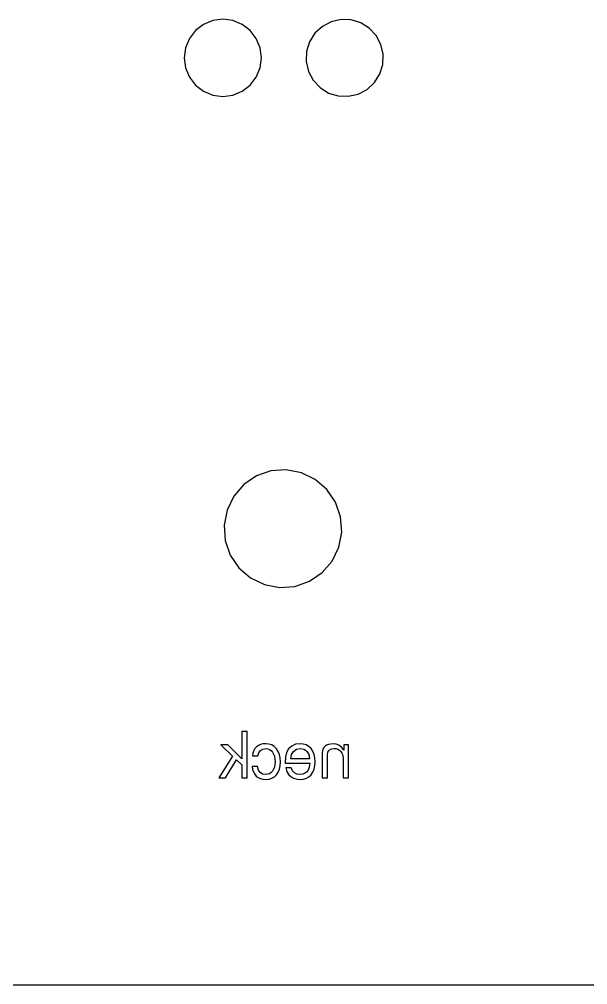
# Model space of a CAD drawing. Header units: metres. Extents: x -935 to 1094, y -1273 to 224.
# Drawn here: x 365.1 to 421, y -0.2 to 94.8 of the extents above; entities that cross this region are included whole.
import ezdxf

# ---------------------------------------------------------------- set-up
doc = ezdxf.new("R2010")
doc.units = ezdxf.units.M

msp = doc.modelspace()

# ---------------------------------------------------------------- linework, layer by layer
at = {"layer": 'Layer0'}
for p, q in [((383.204, 94.289), (382.418, 93.686)), ((384.12, 94.669), (383.204, 94.289)), ((385.103, 94.798), (384.12, 94.669)), ((386.087, 94.669), (385.103, 94.798)), ((387.003, 94.289), (386.087, 94.669)), ((387.789, 93.686), (387.003, 94.289)), ((394.903, 94.096), (394.176, 93.421)), ((395.779, 94.56), (394.903, 94.096)), ((396.745, 94.781), (395.779, 94.56)), ((397.736, 94.745), (396.745, 94.781)), ((398.684, 94.454), (397.736, 94.745)), ((399.524, 93.927), (398.684, 94.454)), ((382.418, 93.686), (381.814, 92.899)), ((388.393, 92.899), (387.789, 93.686)), ((394.176, 93.421), (393.65, 92.581)), ((400.199, 93.201), (399.524, 93.927)), ((400.663, 92.325), (400.199, 93.201)), ((381.814, 92.899), (381.435, 91.983)), ((388.772, 91.983), (388.393, 92.899)), ((393.65, 92.581), (393.358, 91.633)), ((400.885, 91.358), (400.663, 92.325)), ((381.435, 91.983), (381.305, 91)), ((388.902, 91), (388.772, 91.983)), ((393.358, 91.633), (393.322, 90.642)), ((400.849, 90.367), (400.885, 91.358)), ((381.305, 91), (381.435, 90.017)), ((388.772, 90.017), (388.902, 91)), ((393.322, 90.642), (393.544, 89.675)), ((400.557, 89.419), (400.849, 90.367)), ((381.435, 90.017), (381.814, 89.101)), ((388.393, 89.101), (388.772, 90.017)), ((393.544, 89.675), (394.008, 88.799)), ((400.03, 88.579), (400.557, 89.419)), ((381.814, 89.101), (382.418, 88.314)), ((387.789, 88.314), (388.393, 89.101)), ((394.008, 88.799), (394.683, 88.073)), ((399.304, 87.904), (400.03, 88.579)), ((382.418, 88.314), (383.204, 87.711)), ((383.204, 87.711), (384.12, 87.331)), ((386.087, 87.331), (387.003, 87.711)), ((387.003, 87.711), (387.789, 88.314)), ((394.683, 88.073), (395.523, 87.546)), ((395.523, 87.546), (396.471, 87.255)), ((397.462, 87.219), (398.428, 87.44)), ((398.428, 87.44), (399.304, 87.904)), ((384.12, 87.331), (385.103, 87.202)), ((385.103, 87.202), (386.087, 87.331)), ((396.471, 87.255), (397.462, 87.219)), ((389.848, 50.356), (388.418, 49.858)), ((391.357, 50.466), (389.848, 50.356)), ((392.844, 50.182), (391.357, 50.466)), ((388.418, 49.858), (387.166, 49.008)), ((394.207, 49.523), (392.844, 50.182)), ((395.352, 48.534), (394.207, 49.523)), ((387.166, 49.008), (386.177, 47.862)), ((396.203, 47.281), (395.352, 48.534)), ((386.177, 47.862), (385.518, 46.499)), ((396.7, 45.852), (396.203, 47.281)), ((385.518, 46.499), (385.234, 45.013)), ((396.811, 44.342), (396.7, 45.852)), ((385.234, 45.013), (385.344, 43.503)), ((396.527, 42.856), (396.811, 44.342)), ((385.344, 43.503), (385.842, 42.073)), ((395.868, 41.493), (396.527, 42.856)), ((385.842, 42.073), (386.692, 40.821)), ((394.878, 40.347), (395.868, 41.493)), ((386.692, 40.821), (387.838, 39.832)), ((393.626, 39.497), (394.878, 40.347)), ((387.838, 39.832), (389.2, 39.173)), ((389.2, 39.173), (390.687, 38.889)), ((390.687, 38.889), (392.197, 38.999)), ((392.197, 38.999), (393.626, 39.497)), ((115.907, -0.2), (536.3, -0.2))]:
    msp.add_line(p, q, dxfattribs=at)
at = {"layer": 'neck'}
for p, q in [((386.971, 24.701), (386.971, 22.031)), ((387.49, 24.701), (386.971, 24.701)), ((386.971, 24.701, 0.2), (386.971, 22.031, 0.2)), ((387.49, 24.701, 0.2), (386.971, 24.701, 0.2)), ((386.971, 24.701), (386.971, 24.701, 0.2)), ((387.49, 20.143), (387.49, 24.701)), ((387.49, 20.143, 0.2), (387.49, 24.701, 0.2)), ((387.49, 24.701), (387.49, 24.701, 0.2)), ((385.583, 23.419), (384.914, 23.419)), ((384.914, 23.419), (386.052, 22.287)), ((385.583, 23.419, 0.2), (384.914, 23.419, 0.2)), ((384.914, 23.419, 0.2), (386.052, 22.287, 0.2)), ((384.914, 23.419), (384.914, 23.419, 0.2)), ((386.971, 22.031), (385.583, 23.419)), ((386.971, 22.031, 0.2), (385.583, 23.419, 0.2)), ((385.583, 23.419), (385.583, 23.419, 0.2)), ((388.154, 22.832), (388.076, 22.593)), ((388.154, 22.832, 0.2), (388.076, 22.593, 0.2)), ((388.268, 23.037), (388.154, 22.832)), ((388.268, 23.037, 0.2), (388.154, 22.832, 0.2)), ((388.154, 22.832), (388.154, 22.832, 0.2)), ((388.42, 23.207), (388.268, 23.037)), ((388.42, 23.207, 0.2), (388.268, 23.037, 0.2)), ((388.268, 23.037), (388.268, 23.037, 0.2)), ((388.605, 23.341), (388.42, 23.207)), ((388.605, 23.341, 0.2), (388.42, 23.207, 0.2)), ((388.42, 23.207), (388.42, 23.207, 0.2)), ((388.818, 23.437), (388.605, 23.341)), ((388.818, 23.437, 0.2), (388.605, 23.341, 0.2)), ((388.605, 23.341), (388.605, 23.341, 0.2)), ((388.648, 22.623), (388.811, 22.848)), ((388.648, 22.623, 0.2), (388.811, 22.848, 0.2)), ((388.811, 22.848), (389.042, 22.986)), ((388.811, 22.848, 0.2), (389.042, 22.986, 0.2)), ((388.811, 22.848), (388.811, 22.848, 0.2)), ((389.06, 23.494), (388.818, 23.437)), ((389.06, 23.494, 0.2), (388.818, 23.437, 0.2)), ((388.818, 23.437), (388.818, 23.437, 0.2)), ((389.042, 22.986), (389.336, 23.032)), ((389.042, 22.986, 0.2), (389.336, 23.032, 0.2)), ((389.042, 22.986), (389.042, 22.986, 0.2)), ((389.33, 23.513), (389.06, 23.494)), ((389.33, 23.513, 0.2), (389.06, 23.494, 0.2)), ((389.06, 23.494), (389.06, 23.494, 0.2)), ((389.645, 23.483), (389.33, 23.513)), ((389.645, 23.483, 0.2), (389.33, 23.513, 0.2)), ((389.33, 23.513), (389.33, 23.513, 0.2)), ((389.336, 23.032), (389.537, 23.01)), ((389.336, 23.032, 0.2), (389.537, 23.01, 0.2)), ((389.336, 23.032), (389.336, 23.032, 0.2)), ((389.537, 23.01), (389.715, 22.945)), ((389.537, 23.01, 0.2), (389.715, 22.945, 0.2)), ((389.537, 23.01), (389.537, 23.01, 0.2)), ((389.926, 23.392), (389.645, 23.483)), ((389.926, 23.392, 0.2), (389.645, 23.483, 0.2)), ((389.645, 23.483), (389.645, 23.483, 0.2)), ((389.715, 22.945), (389.87, 22.837)), ((389.715, 22.945, 0.2), (389.87, 22.837, 0.2)), ((389.715, 22.945), (389.715, 22.945, 0.2)), ((389.87, 22.837), (390.002, 22.685)), ((389.87, 22.837, 0.2), (390.002, 22.685, 0.2)), ((389.87, 22.837), (389.87, 22.837, 0.2)), ((390.174, 23.239), (389.926, 23.392)), ((390.174, 23.239, 0.2), (389.926, 23.392, 0.2)), ((389.926, 23.392), (389.926, 23.392, 0.2)), ((390.39, 23.026), (390.174, 23.239)), ((390.39, 23.026, 0.2), (390.174, 23.239, 0.2)), ((390.174, 23.239), (390.174, 23.239, 0.2)), ((390.563, 22.762), (390.39, 23.026)), ((390.563, 22.762, 0.2), (390.39, 23.026, 0.2)), ((390.39, 23.026), (390.39, 23.026, 0.2)), ((391.584, 23.009), (391.379, 22.652)), ((391.584, 23.009, 0.2), (391.379, 22.652, 0.2)), ((391.888, 23.282), (391.584, 23.009)), ((391.888, 23.282, 0.2), (391.584, 23.009, 0.2)), ((391.584, 23.009), (391.584, 23.009, 0.2)), ((392.269, 23.456), (391.888, 23.282)), ((392.269, 23.456, 0.2), (391.888, 23.282, 0.2)), ((391.888, 23.282), (391.888, 23.282, 0.2)), ((392.069, 22.754), (392.364, 22.963)), ((392.069, 22.754, 0.2), (392.364, 22.963, 0.2)), ((392.704, 23.513), (392.269, 23.456)), ((392.704, 23.513, 0.2), (392.269, 23.456, 0.2)), ((392.269, 23.456), (392.269, 23.456, 0.2)), ((392.364, 22.963), (392.72, 23.032)), ((392.364, 22.963, 0.2), (392.72, 23.032, 0.2)), ((392.364, 22.963), (392.364, 22.963, 0.2)), ((393.028, 23.483), (392.704, 23.513)), ((393.028, 23.483, 0.2), (392.704, 23.513, 0.2)), ((392.704, 23.513), (392.704, 23.513, 0.2)), ((392.72, 23.032), (393.083, 22.964)), ((392.72, 23.032, 0.2), (393.083, 22.964, 0.2)), ((392.72, 23.032), (392.72, 23.032, 0.2)), ((393.318, 23.392), (393.028, 23.483)), ((393.318, 23.392, 0.2), (393.028, 23.483, 0.2)), ((393.028, 23.483), (393.028, 23.483, 0.2)), ((393.083, 22.964), (393.239, 22.879)), ((393.083, 22.964, 0.2), (393.239, 22.879, 0.2)), ((393.083, 22.964), (393.083, 22.964, 0.2)), ((393.239, 22.879), (393.377, 22.76)), ((393.239, 22.879, 0.2), (393.377, 22.76, 0.2)), ((393.239, 22.879), (393.239, 22.879, 0.2)), ((393.574, 23.241), (393.318, 23.392)), ((393.574, 23.241, 0.2), (393.318, 23.392, 0.2)), ((393.318, 23.392), (393.318, 23.392, 0.2)), ((393.796, 23.029), (393.574, 23.241)), ((393.796, 23.029, 0.2), (393.574, 23.241, 0.2)), ((393.574, 23.241), (393.574, 23.241, 0.2)), ((393.975, 22.767), (393.796, 23.029)), ((393.975, 22.767, 0.2), (393.796, 23.029, 0.2)), ((393.796, 23.029), (393.796, 23.029, 0.2)), ((394.904, 22.812), (394.886, 22.619)), ((394.904, 22.812, 0.2), (394.886, 22.619, 0.2)), ((394.956, 22.985), (394.904, 22.812)), ((394.956, 22.985, 0.2), (394.904, 22.812, 0.2)), ((394.904, 22.812), (394.904, 22.812, 0.2)), ((395.044, 23.138), (394.956, 22.985)), ((395.044, 23.138, 0.2), (394.956, 22.985, 0.2)), ((394.956, 22.985), (394.956, 22.985, 0.2)), ((395.167, 23.27), (395.044, 23.138)), ((395.167, 23.27, 0.2), (395.044, 23.138, 0.2)), ((395.044, 23.138), (395.044, 23.138, 0.2)), ((395.32, 23.376), (395.167, 23.27)), ((395.32, 23.376, 0.2), (395.167, 23.27, 0.2)), ((395.167, 23.27), (395.167, 23.27, 0.2)), ((395.497, 23.452), (395.32, 23.376)), ((395.497, 23.452, 0.2), (395.32, 23.376, 0.2)), ((395.32, 23.376), (395.32, 23.376, 0.2)), ((395.45, 22.676), (395.586, 22.881)), ((395.45, 22.676, 0.2), (395.586, 22.881, 0.2)), ((395.924, 23.513), (395.497, 23.452)), ((395.924, 23.513, 0.2), (395.497, 23.452, 0.2)), ((395.497, 23.452), (395.497, 23.452, 0.2)), ((395.586, 22.881), (395.8, 23.012)), ((395.586, 22.881, 0.2), (395.8, 23.012, 0.2)), ((395.586, 22.881), (395.586, 22.881, 0.2)), ((395.8, 23.012), (396.08, 23.056)), ((395.8, 23.012, 0.2), (396.08, 23.056, 0.2)), ((395.8, 23.012), (395.8, 23.012, 0.2)), ((396.259, 23.476), (395.924, 23.513)), ((396.259, 23.476, 0.2), (395.924, 23.513, 0.2)), ((395.924, 23.513), (395.924, 23.513, 0.2)), ((396.08, 23.056), (396.27, 23.037)), ((396.08, 23.056, 0.2), (396.27, 23.037, 0.2)), ((396.08, 23.056), (396.08, 23.056, 0.2)), ((396.54, 23.363), (396.259, 23.476)), ((396.54, 23.363, 0.2), (396.259, 23.476, 0.2)), ((396.259, 23.476), (396.259, 23.476, 0.2)), ((396.27, 23.037), (396.441, 22.98)), ((396.27, 23.037, 0.2), (396.441, 22.98, 0.2)), ((396.27, 23.037), (396.27, 23.037, 0.2)), ((396.441, 22.98), (396.592, 22.885)), ((396.441, 22.98, 0.2), (396.592, 22.885, 0.2)), ((396.441, 22.98), (396.441, 22.98, 0.2)), ((396.784, 23.164), (396.54, 23.363)), ((396.784, 23.164, 0.2), (396.54, 23.363, 0.2)), ((396.54, 23.363), (396.54, 23.363, 0.2)), ((396.592, 22.885), (396.724, 22.752)), ((396.592, 22.885, 0.2), (396.724, 22.752, 0.2)), ((396.592, 22.885), (396.592, 22.885, 0.2)), ((397.012, 22.868), (396.784, 23.164)), ((397.012, 22.868, 0.2), (396.784, 23.164, 0.2)), ((396.784, 23.164), (396.784, 23.164, 0.2)), ((397.493, 23.419), (397.012, 23.419)), ((397.012, 23.419), (397.012, 22.868)), ((397.493, 23.419, 0.2), (397.012, 23.419, 0.2)), ((397.012, 23.419, 0.2), (397.012, 22.868, 0.2)), ((397.012, 23.419), (397.012, 23.419, 0.2)), ((397.012, 22.868), (397.012, 22.868, 0.2)), ((397.493, 20.143), (397.493, 23.419)), ((397.493, 20.143, 0.2), (397.493, 23.419, 0.2)), ((397.493, 23.419), (397.493, 23.419, 0.2)), ((386.052, 22.287), (384.714, 20.143)), ((386.052, 22.287, 0.2), (384.714, 20.143, 0.2)), ((385.358, 20.143), (386.464, 21.919)), ((385.358, 20.143, 0.2), (386.464, 21.919, 0.2)), ((386.052, 22.287), (386.052, 22.287, 0.2)), ((386.464, 21.919), (386.971, 21.419)), ((386.464, 21.919, 0.2), (386.971, 21.419, 0.2)), ((386.464, 21.919), (386.464, 21.919, 0.2)), ((386.971, 22.031), (386.971, 22.031, 0.2)), ((388.076, 22.593), (388.036, 22.319)), ((388.076, 22.593, 0.2), (388.036, 22.319, 0.2)), ((388.036, 22.319), (388.561, 22.319)), ((388.036, 22.319, 0.2), (388.561, 22.319, 0.2)), ((388.036, 22.319), (388.036, 22.319, 0.2)), ((388.076, 22.593), (388.076, 22.593, 0.2)), ((388.561, 22.319), (388.648, 22.623)), ((388.561, 22.319, 0.2), (388.648, 22.623, 0.2)), ((388.561, 22.319), (388.561, 22.319, 0.2)), ((388.648, 22.623), (388.648, 22.623, 0.2)), ((390.002, 22.685), (390.107, 22.495)), ((390.002, 22.685, 0.2), (390.107, 22.495, 0.2)), ((390.002, 22.685), (390.002, 22.685, 0.2)), ((390.107, 22.495), (390.182, 22.272)), ((390.107, 22.495, 0.2), (390.182, 22.272, 0.2)), ((390.107, 22.495), (390.107, 22.495, 0.2)), ((390.182, 22.272), (390.243, 21.725)), ((390.182, 22.272, 0.2), (390.243, 21.725, 0.2)), ((390.182, 22.272), (390.182, 22.272, 0.2)), ((390.687, 22.457), (390.563, 22.762)), ((390.687, 22.457, 0.2), (390.563, 22.762, 0.2)), ((390.563, 22.762), (390.563, 22.762, 0.2)), ((390.762, 22.112), (390.687, 22.457)), ((390.762, 22.112, 0.2), (390.687, 22.457, 0.2)), ((390.687, 22.457), (390.687, 22.457, 0.2)), ((390.787, 21.725), (390.762, 22.112)), ((390.787, 21.725, 0.2), (390.762, 22.112, 0.2)), ((390.762, 22.112), (390.762, 22.112, 0.2)), ((391.28, 22.219), (391.247, 21.609)), ((391.28, 22.219, 0.2), (391.247, 21.609, 0.2)), ((391.379, 22.652), (391.28, 22.219)), ((391.379, 22.652, 0.2), (391.28, 22.219, 0.2)), ((391.28, 22.219), (391.28, 22.219, 0.2)), ((391.379, 22.652), (391.379, 22.652, 0.2)), ((391.803, 22.07), (391.869, 22.444)), ((391.803, 22.07, 0.2), (391.869, 22.444, 0.2)), ((391.809, 22.033), (391.803, 22.07)), ((391.809, 22.033, 0.2), (391.803, 22.07, 0.2)), ((391.803, 22.07), (391.803, 22.07, 0.2)), ((393.636, 22.033), (391.809, 22.033)), ((393.636, 22.033, 0.2), (391.809, 22.033, 0.2)), ((391.809, 22.033), (391.809, 22.033, 0.2)), ((391.869, 22.444), (392.069, 22.754)), ((391.869, 22.444, 0.2), (392.069, 22.754, 0.2)), ((391.869, 22.444), (391.869, 22.444, 0.2)), ((392.069, 22.754), (392.069, 22.754, 0.2)), ((393.377, 22.76), (393.491, 22.613)), ((393.377, 22.76, 0.2), (393.491, 22.613, 0.2)), ((393.377, 22.76), (393.377, 22.76, 0.2)), ((393.491, 22.613), (393.572, 22.443)), ((393.491, 22.613, 0.2), (393.572, 22.443, 0.2)), ((393.491, 22.613), (393.491, 22.613, 0.2)), ((393.572, 22.443), (393.636, 22.033)), ((393.572, 22.443, 0.2), (393.636, 22.033, 0.2)), ((393.572, 22.443), (393.572, 22.443, 0.2)), ((393.636, 22.033), (393.636, 22.033, 0.2)), ((394.103, 22.464), (393.975, 22.767)), ((394.103, 22.464, 0.2), (393.975, 22.767, 0.2)), ((393.975, 22.767), (393.975, 22.767, 0.2)), ((394.18, 22.121), (394.103, 22.464)), ((394.18, 22.121, 0.2), (394.103, 22.464, 0.2)), ((394.103, 22.464), (394.103, 22.464, 0.2)), ((394.205, 21.738), (394.18, 22.121)), ((394.205, 21.738, 0.2), (394.18, 22.121, 0.2)), ((394.18, 22.121), (394.18, 22.121, 0.2)), ((394.886, 22.619), (394.886, 20.143)), ((394.886, 22.619, 0.2), (394.886, 20.143, 0.2)), ((394.886, 22.619), (394.886, 22.619, 0.2)), ((395.405, 22.412), (395.45, 22.676)), ((395.405, 22.412, 0.2), (395.45, 22.676, 0.2)), ((395.405, 20.143), (395.405, 22.412)), ((395.405, 20.143, 0.2), (395.405, 22.412, 0.2)), ((395.405, 22.412), (395.405, 22.412, 0.2)), ((395.45, 22.676), (395.45, 22.676, 0.2)), ((396.724, 22.752), (396.831, 22.589)), ((396.724, 22.752, 0.2), (396.831, 22.589, 0.2)), ((396.724, 22.752), (396.724, 22.752, 0.2)), ((396.831, 22.589), (396.907, 22.4)), ((396.831, 22.589, 0.2), (396.907, 22.4, 0.2)), ((396.831, 22.589), (396.831, 22.589, 0.2)), ((396.907, 22.4), (396.968, 21.949)), ((396.907, 22.4, 0.2), (396.968, 21.949, 0.2)), ((396.907, 22.4), (396.907, 22.4, 0.2)), ((396.968, 21.949), (396.968, 20.143)), ((396.968, 21.949, 0.2), (396.968, 20.143, 0.2)), ((396.968, 21.949), (396.968, 21.949, 0.2)), ((386.971, 21.419), (386.971, 20.143)), ((386.971, 21.419, 0.2), (386.971, 20.143, 0.2)), ((386.971, 21.419), (386.971, 21.419, 0.2)), ((388.523, 21.269), (387.998, 21.269)), ((387.998, 21.269), (388.042, 20.986)), ((388.523, 21.269, 0.2), (387.998, 21.269, 0.2)), ((387.998, 21.269, 0.2), (388.042, 20.986, 0.2)), ((387.998, 21.269), (387.998, 21.269, 0.2)), ((388.042, 20.986), (388.123, 20.735)), ((388.042, 20.986, 0.2), (388.123, 20.735, 0.2)), ((388.042, 20.986), (388.042, 20.986, 0.2)), ((388.623, 20.925), (388.523, 21.269)), ((388.623, 20.925, 0.2), (388.523, 21.269, 0.2)), ((388.523, 21.269), (388.523, 21.269, 0.2)), ((388.789, 20.678), (388.623, 20.925)), ((388.789, 20.678, 0.2), (388.623, 20.925, 0.2)), ((388.623, 20.925), (388.623, 20.925, 0.2)), ((390.105, 20.994), (389.999, 20.813)), ((390.105, 20.994, 0.2), (389.999, 20.813, 0.2)), ((390.182, 21.207), (390.105, 20.994)), ((390.182, 21.207, 0.2), (390.105, 20.994, 0.2)), ((390.105, 20.994), (390.105, 20.994, 0.2)), ((390.243, 21.725), (390.182, 21.207)), ((390.243, 21.725, 0.2), (390.182, 21.207, 0.2)), ((390.182, 21.207), (390.182, 21.207, 0.2)), ((390.243, 21.725), (390.243, 21.725, 0.2)), ((390.567, 20.719), (390.689, 21.014)), ((390.567, 20.719, 0.2), (390.689, 21.014, 0.2)), ((390.689, 21.014), (390.762, 21.349)), ((390.689, 21.014, 0.2), (390.762, 21.349, 0.2)), ((390.689, 21.014), (390.689, 21.014, 0.2)), ((390.762, 21.349), (390.787, 21.725)), ((390.762, 21.349, 0.2), (390.787, 21.725, 0.2)), ((390.762, 21.349), (390.762, 21.349, 0.2)), ((390.787, 21.725), (390.787, 21.725, 0.2)), ((391.247, 21.609), (393.661, 21.609)), ((391.247, 21.609, 0.2), (393.661, 21.609, 0.2)), ((391.247, 21.609), (391.247, 21.609, 0.2)), ((391.84, 21.139), (391.316, 21.139)), ((391.316, 21.139), (391.383, 20.885)), ((391.84, 21.139, 0.2), (391.316, 21.139, 0.2)), ((391.316, 21.139, 0.2), (391.383, 20.885, 0.2)), ((391.316, 21.139), (391.316, 21.139, 0.2)), ((391.977, 20.851), (391.84, 21.139)), ((391.977, 20.851, 0.2), (391.84, 21.139, 0.2)), ((391.84, 21.139), (391.84, 21.139, 0.2)), ((393.492, 20.907), (393.341, 20.721)), ((393.492, 20.907, 0.2), (393.341, 20.721, 0.2)), ((393.619, 21.208), (393.492, 20.907)), ((393.619, 21.208, 0.2), (393.492, 20.907, 0.2)), ((393.492, 20.907), (393.492, 20.907, 0.2)), ((393.661, 21.609), (393.619, 21.208)), ((393.661, 21.609, 0.2), (393.619, 21.208, 0.2)), ((393.619, 21.208), (393.619, 21.208, 0.2)), ((393.661, 21.609), (393.661, 21.609, 0.2)), ((393.98, 20.72), (394.105, 21.017)), ((393.98, 20.72, 0.2), (394.105, 21.017, 0.2)), ((394.105, 21.017), (394.18, 21.356)), ((394.105, 21.017, 0.2), (394.18, 21.356, 0.2)), ((394.105, 21.017), (394.105, 21.017, 0.2)), ((394.18, 21.356), (394.205, 21.738)), ((394.18, 21.356, 0.2), (394.205, 21.738, 0.2)), ((394.18, 21.356), (394.18, 21.356, 0.2)), ((394.205, 21.738), (394.205, 21.738, 0.2)), ((384.714, 20.143), (385.358, 20.143)), ((384.714, 20.143, 0.2), (385.358, 20.143, 0.2)), ((384.714, 20.143), (384.714, 20.143, 0.2)), ((385.358, 20.143), (385.358, 20.143, 0.2)), ((386.971, 20.143), (387.49, 20.143)), ((386.971, 20.143, 0.2), (387.49, 20.143, 0.2)), ((386.971, 20.143), (386.971, 20.143, 0.2)), ((387.49, 20.143), (387.49, 20.143, 0.2)), ((388.123, 20.735), (388.242, 20.518)), ((388.123, 20.735, 0.2), (388.242, 20.518, 0.2)), ((388.123, 20.735), (388.123, 20.735, 0.2)), ((388.242, 20.518), (388.398, 20.334)), ((388.242, 20.518, 0.2), (388.398, 20.334, 0.2)), ((388.242, 20.518), (388.242, 20.518, 0.2)), ((388.398, 20.334), (388.588, 20.188)), ((388.398, 20.334, 0.2), (388.588, 20.188, 0.2)), ((388.398, 20.334), (388.398, 20.334, 0.2)), ((388.588, 20.188), (388.808, 20.084)), ((388.588, 20.188, 0.2), (388.808, 20.084, 0.2)), ((388.588, 20.188), (388.588, 20.188, 0.2)), ((389.023, 20.531), (388.789, 20.678)), ((389.023, 20.531, 0.2), (388.789, 20.678, 0.2)), ((388.789, 20.678), (388.789, 20.678, 0.2)), ((388.808, 20.084), (389.057, 20.021)), ((388.808, 20.084, 0.2), (389.057, 20.021, 0.2)), ((388.808, 20.084), (388.808, 20.084, 0.2)), ((389.324, 20.481), (389.023, 20.531)), ((389.324, 20.481, 0.2), (389.023, 20.531, 0.2)), ((389.023, 20.531), (389.023, 20.531, 0.2)), ((389.057, 20.021), (389.336, 20)), ((389.057, 20.021, 0.2), (389.336, 20, 0.2)), ((389.057, 20.021), (389.057, 20.021, 0.2)), ((389.528, 20.502), (389.324, 20.481)), ((389.528, 20.502, 0.2), (389.324, 20.481, 0.2)), ((389.324, 20.481), (389.324, 20.481, 0.2)), ((389.336, 20), (389.653, 20.029)), ((389.336, 20, 0.2), (389.653, 20.029, 0.2)), ((389.336, 20), (389.336, 20, 0.2)), ((389.708, 20.564), (389.528, 20.502)), ((389.708, 20.564, 0.2), (389.528, 20.502, 0.2)), ((389.528, 20.502), (389.528, 20.502, 0.2)), ((389.653, 20.029), (389.936, 20.116)), ((389.653, 20.029, 0.2), (389.936, 20.116, 0.2)), ((389.653, 20.029), (389.653, 20.029, 0.2)), ((389.865, 20.668), (389.708, 20.564)), ((389.865, 20.668, 0.2), (389.708, 20.564, 0.2)), ((389.708, 20.564), (389.708, 20.564, 0.2)), ((389.999, 20.813), (389.865, 20.668)), ((389.999, 20.813, 0.2), (389.865, 20.668, 0.2)), ((389.865, 20.668), (389.865, 20.668, 0.2)), ((389.936, 20.116), (390.183, 20.262)), ((389.936, 20.116, 0.2), (390.183, 20.262, 0.2)), ((389.936, 20.116), (389.936, 20.116, 0.2)), ((389.999, 20.813), (389.999, 20.813, 0.2)), ((390.183, 20.262), (390.396, 20.466)), ((390.183, 20.262, 0.2), (390.396, 20.466, 0.2)), ((390.183, 20.262), (390.183, 20.262, 0.2)), ((390.396, 20.466), (390.567, 20.719)), ((390.396, 20.466, 0.2), (390.567, 20.719, 0.2)), ((390.396, 20.466), (390.396, 20.466, 0.2)), ((390.567, 20.719), (390.567, 20.719, 0.2)), ((391.383, 20.885), (391.483, 20.66)), ((391.383, 20.885, 0.2), (391.483, 20.66, 0.2)), ((391.383, 20.885), (391.383, 20.885, 0.2)), ((391.483, 20.66), (391.617, 20.465)), ((391.483, 20.66, 0.2), (391.617, 20.465, 0.2)), ((391.483, 20.66), (391.483, 20.66, 0.2)), ((391.617, 20.465), (391.785, 20.3)), ((391.617, 20.465, 0.2), (391.785, 20.3, 0.2)), ((391.617, 20.465), (391.617, 20.465, 0.2)), ((391.785, 20.3), (391.982, 20.169)), ((391.785, 20.3, 0.2), (391.982, 20.169, 0.2)), ((391.785, 20.3), (391.785, 20.3, 0.2)), ((392.165, 20.646), (391.977, 20.851)), ((392.165, 20.646, 0.2), (391.977, 20.851, 0.2)), ((391.977, 20.851), (391.977, 20.851, 0.2)), ((391.982, 20.169), (392.203, 20.075)), ((391.982, 20.169, 0.2), (392.203, 20.075, 0.2)), ((391.982, 20.169), (391.982, 20.169, 0.2)), ((392.407, 20.523), (392.165, 20.646)), ((392.407, 20.523, 0.2), (392.165, 20.646, 0.2)), ((392.165, 20.646), (392.165, 20.646, 0.2)), ((392.203, 20.075), (392.448, 20.019)), ((392.203, 20.075, 0.2), (392.448, 20.019, 0.2)), ((392.203, 20.075), (392.203, 20.075, 0.2)), ((392.701, 20.481), (392.407, 20.523)), ((392.701, 20.481, 0.2), (392.407, 20.523, 0.2)), ((392.407, 20.523), (392.407, 20.523, 0.2)), ((392.448, 20.019), (392.717, 20)), ((392.448, 20.019, 0.2), (392.717, 20, 0.2)), ((392.448, 20.019), (392.448, 20.019, 0.2)), ((392.946, 20.508), (392.701, 20.481)), ((392.946, 20.508, 0.2), (392.701, 20.481, 0.2)), ((392.701, 20.481), (392.701, 20.481, 0.2)), ((392.717, 20), (393.043, 20.029)), ((392.717, 20, 0.2), (393.043, 20.029, 0.2)), ((392.717, 20), (392.717, 20, 0.2)), ((393.159, 20.588), (392.946, 20.508)), ((393.159, 20.588, 0.2), (392.946, 20.508, 0.2)), ((392.946, 20.508), (392.946, 20.508, 0.2)), ((393.043, 20.029), (393.333, 20.116)), ((393.043, 20.029, 0.2), (393.333, 20.116, 0.2)), ((393.043, 20.029), (393.043, 20.029, 0.2)), ((393.341, 20.721), (393.159, 20.588)), ((393.341, 20.721, 0.2), (393.159, 20.588, 0.2)), ((393.159, 20.588), (393.159, 20.588, 0.2)), ((393.333, 20.116), (393.587, 20.262)), ((393.333, 20.116, 0.2), (393.587, 20.262, 0.2)), ((393.333, 20.116), (393.333, 20.116, 0.2)), ((393.341, 20.721), (393.341, 20.721, 0.2)), ((393.587, 20.262), (393.805, 20.466)), ((393.587, 20.262, 0.2), (393.805, 20.466, 0.2)), ((393.587, 20.262), (393.587, 20.262, 0.2)), ((393.805, 20.466), (393.98, 20.72)), ((393.805, 20.466, 0.2), (393.98, 20.72, 0.2)), ((393.805, 20.466), (393.805, 20.466, 0.2)), ((393.98, 20.72), (393.98, 20.72, 0.2)), ((394.886, 20.143), (395.405, 20.143)), ((394.886, 20.143, 0.2), (395.405, 20.143, 0.2)), ((394.886, 20.143), (394.886, 20.143, 0.2)), ((395.405, 20.143), (395.405, 20.143, 0.2)), ((396.968, 20.143), (397.493, 20.143)), ((396.968, 20.143, 0.2), (397.493, 20.143, 0.2)), ((396.968, 20.143), (396.968, 20.143, 0.2)), ((397.493, 20.143), (397.493, 20.143, 0.2))]:
    msp.add_line(p, q, dxfattribs=at)

doc.saveas('drawing.dxf')
